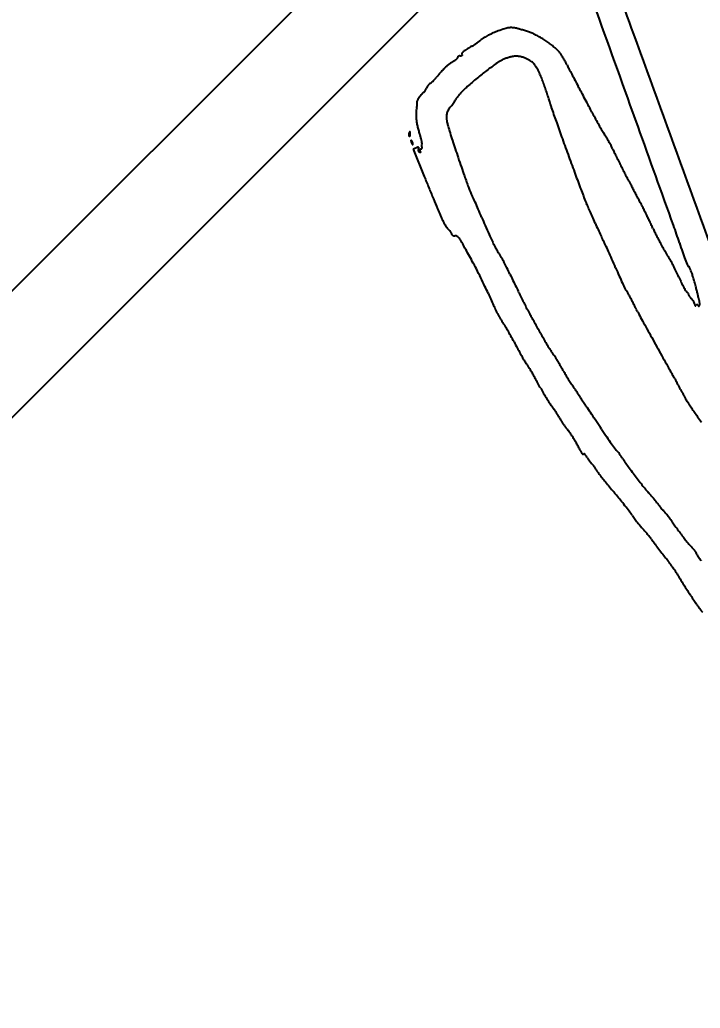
# Model space of a CAD drawing. Header units: metres. Extents: x 26.3 to 44.2, y 14.4 to 19.6.
# Drawn here: x 28.6737 to 28.7425, y 18.9875 to 19.0876 of the extents above; entities that cross this region are included whole.
import ezdxf

# ---------------------------------------------------------------- set-up
doc = ezdxf.new("R2010")
doc.units = ezdxf.units.M
doc.header["$MEASUREMENT"] = 0
doc.layers.add('Dimensions', color=7, linetype='Continuous', plot=False)
doc.layers.add('Frame(Steel)', color=140, linetype='Continuous')
doc.layers.add('Suspensions', color=6, linetype='Continuous')
doc.styles.get("Standard").update_dxf_attribs({"font": 'arial.ttf'})
doc.dimstyles.new('Annotative', dxfattribs={"dimscale": 0, "dimtxt": 0.18, "dimasz": 0.18, "dimexe": 0.18, "dimexo": 0.0625, "dimgap": 0.09, "dimtad": 0, "dimtih": 1, "dimtoh": 1, "dimdec": 4, "dimzin": 0, "dimdsep": 46, "dimtxsty": 'Standard', "dimcen": 0.09, "dimadec": 0, "dimazin": 0, "dimtfac": 1, "dimtdec": 4, "dimtofl": 0, "dimtmove": 0, "dimatfit": 3, "dimfxl": 1, "dimtolj": 1, "dimtzin": 0, "dimarcsym": 0})

# ---------------------------------------------------------------- blocks, each defined once
blk = doc.blocks.new('*D83')
at = {"layer": 'Defpoints', "color": 0, "transparency": 16777216}
for p in [(28.67574575120831, 19.44829767138783), (28.87900149537925, 18.48732803355922), (29.42195853375229, 18.48732803355922)]:
    blk.add_point(p, dxfattribs=at)
at = {"layer": 'Dimensions', "color": 0, "lineweight": -2, "transparency": 16777216}
for p, q in [((28.69137075120831, 19.44829767138783), (29.46695853375229, 19.44829767138783)), ((29.42195853375229, 19.40329767138783), (29.42195853375229, 19.013288636921)), ((29.42195853375229, 18.53232803355922), (29.42195853375229, 18.92233706802605)), ((28.89462649537925, 18.48732803355922), (29.46695853375229, 18.48732803355922))]:
    blk.add_line(p, q, dxfattribs=at)
at = {"layer": 'Dimensions', "color": 0, "transparency": 16777216}
for points in [[(29.41445853375229, 19.40329767138783), (29.42945853375229, 19.40329767138783), (29.42195853375229, 19.44829767138783)], [(29.41445853375229, 18.53232803355922), (29.42945853375229, 18.53232803355922), (29.42195853375229, 18.48732803355922)]]:
    blk.add_solid(points, dxfattribs=at)
at = {"layer": 'Dimensions', "color": 0, "transparency": 16777216, "insert": (29.42195853375229, 18.96781285247351), "char_height": 0.045, "attachment_point": 5}
blk.add_mtext('\\A1;0.9610', dxfattribs=at)
blk = doc.blocks.new('*D59')
at = {"layer": 'Defpoints', "color": 0, "transparency": 16777216}
for p in [(28.72384681228646, 19.11114646949823), (28.37098025623385, 18.75827991344561), (29.33210497554318, 17.79715519413628)]:
    blk.add_point(p, dxfattribs=at)
at = {"layer": 'Dimensions', "color": 0, "lineweight": -2, "transparency": 16777216}
for p, q in [((28.73489535574249, 19.10009792604219), (29.71679133674919, 18.11820194503551)), ((28.38202879968988, 18.74723136998957), (29.36392478069657, 17.76533538898289)), ((29.6531517264424, 18.1182019450355), (29.55401403801696, 18.01906425661007)), ((29.36392478069657, 17.82897499928968), (29.46306246912201, 17.92811268771511))]:
    blk.add_line(p, q, dxfattribs=at)
at = {"layer": 'Dimensions', "color": 0, "transparency": 16777216}
for points in [[(29.64784842558349, 18.1235052458944), (29.65845502730129, 18.11289864417661), (29.68497153159579, 18.1500217501889)], [(29.35862147983767, 17.83427830014858), (29.36922808155547, 17.82367169843078), (29.33210497554318, 17.79715519413628)]]:
    blk.add_solid(points, dxfattribs=at)
at = {"layer": 'Dimensions', "color": 0, "transparency": 16777216, "insert": (29.50853825356949, 17.9735884721626), "char_height": 0.045, "attachment_point": 5}
blk.add_mtext('\\A1;0.4990', dxfattribs=at)

msp = doc.modelspace()

# ---------------------------------------------------------------- linework, layer by layer
at = {"layer": 'Frame(Steel)'}
for p, q in [((28.72384681228646, 19.11114646949823), (28.37098025623384, 18.75827991344561)), ((28.72725515195276, 19.1017452344461), (28.37378983095228, 18.74827991344561))]:
    msp.add_line(p, q, dxfattribs=at)
at = {"layer": 'Suspensions'}
for p, q in [((28.71380462931494, 19.0746522205152), (28.71349389585509, 19.07451186917697)), ((28.71349389585509, 19.07451186917697), (28.71460712213293, 19.07176264463905))]:
    msp.add_line(p, q, dxfattribs=at)
for points in [[(28.73835442569316, 19.14454609343088, -5e-06), (28.74442218712479, 19.12795459666813, -0.000212)], [(28.72279369024451, 19.122009806547, -9e-06), (28.71741797319636, 19.13685679590133, -0.091432)], [(28.77359568516775, 19.04783763945483, -9e-06), (28.77961134467395, 19.03124159069436, -0.061218)], [(28.75111022074858, 19.10964242111334, -0.000128), (28.75902547446381, 19.08792430642326, -0.000139)], [(28.74663431636023, 19.05646787014403, -0.000105), (28.73580975569477, 19.08617856166846, -0.000166), (28.72874273299342, 19.10560850025224, -0.000276)]]:
    msp.add_lwpolyline(points, format="xyb", dxfattribs=at)
for points in [[(28.7131392788248, 19.07627946332916, 0.16338), (28.71311357427764, 19.07625897615977, 0.034154), (28.71308528410127, 19.07620787636256, 0.032473), (28.71305924205262, 19.07614122188239, 0.02576), (28.71303965947347, 19.07606640811409, 0.049364), (28.71303153670798, 19.07598996548653, 0.059701), (28.71303959915579, 19.07591831847753, 0.070517), (28.71306164174569, 19.0758618430126, 0.156651), (28.71309515016955, 19.07583080638184, 0.281567), (28.71313163253544, 19.07583493045549, 0.118528), (28.71316366470199, 19.07587508705167, 0.069269), (28.71318623866697, 19.07594830910512, 0.035865), (28.71319476842027, 19.07604385923706, 0.021914), (28.71319219576308, 19.07614104682862, 0.040274), (28.71318031065877, 19.07621925580047, 0.056204), (28.71316205075261, 19.07627029121898, 0.38326)], [(28.71331895168488, 19.0753916978075, 0.174857), (28.71328038285485, 19.07541236911204, 0.447206), (28.71325890161298, 19.07539444779682, 0.078554), (28.71326879049567, 19.07531400350426, 0.017491), (28.71331171740603, 19.07518185581163, 0.017491), (28.71336377638437, 19.07505303191988, 0.078554), (28.71340790965525, 19.07498505156538, 0.447206), (28.71343588484075, 19.0749851309171, 0.174857), (28.71345214301994, 19.07502575762197, 0.057986), (28.71344465857143, 19.07511752273851, 0.037979), (28.71341600257304, 19.07521981250829, 0.037979), (28.7133722037446, 19.07531659073913, 0.057986)]]:
    msp.add_lwpolyline(points, format="xyb", close=True, dxfattribs=at)
for centre, radius, start, end in [((20.41593858599011, 16.08924547838687), 8.840421544583476, 19.75167721215358, 19.83166211710635), ((28.72339975050163, 19.08519813295344), 0.001635879805882219, 85.49343273478455, 98.1765264498339), ((28.7233043340647, 19.08398748472468), 0.002850282305147252, 77.12470224956938, 85.49349828010196), ((28.72442332028286, 19.0796147541817), 0.007257237149672572, 117.3872722980321, 121.3391434508875), ((28.72497359206044, 19.07855262210666), 0.008453449327291574, 113.6618554191646, 117.3873571881209), ((28.72505252951453, 19.07837243008907), 0.008650173206337841, 109.9999391402143, 113.6617445504333), ((28.72736111757935, 19.07202963037452), 0.01540003891404129, 107.4501718436261, 109.9999580076779), ((28.72354968436968, 19.0841547090704), 0.002690020956021598, 98.17674827879762, 107.4501625414763), ((28.72251240447943, 19.08052296786408), 0.006404157590699208, 74.17028165801896, 77.12451759719312), ((28.71987919051076, 19.07123557795621), 0.01605762469347521, 72.68355529220604, 74.1704744988332), ((28.71967516852762, 19.07058103291414), 0.01674322966670359, 71.20826530348548, 72.68372583284581), ((28.72185766052416, 19.07699514345276), 0.009967974297631436, 69.03237428799672, 71.20817343971991), ((28.72392048717172, 19.0823780448213), 0.004203351073083343, 63.52839528834502, 69.03254448307558), ((28.72087083927455, 19.07625376700747), 0.01104492479830825, 60.85264767612592, 63.52846816963601), ((28.72057302496405, 19.07571989607494), 0.01165624429792659, 58.20486690024285, 60.85227251989103), ((28.72468168442706, 19.07531276299816), 0.01097646974303045, 119.4135432816235, 120.5466153853891), ((28.72076362636538, 19.08226239979364), 0.00299846055765167, 116.4384228785555, 119.4139692807711), ((28.71882946855252, 19.0861522078219), 0.001345681813637849, 296.4379631653566, 303.6749930981574), ((28.71449967628512, 19.09265053878877), 0.00915435688907045, 303.6752053855855, 305.4323179228481), ((28.71383494137252, 19.09358483935893), 0.01030099984083624, 305.4321755636167, 307.2273302134848), ((28.71371425458044, 19.09374366763384), 0.01050047846784104, 307.2273741624261, 308.9968618554814), ((28.72220582485438, 19.08325628237235), 0.002993668979862702, 121.3391001023696, 128.9969238332626), ((28.72284891108932, 19.07939120563066), 0.007336733734327038, 54.45995264182431, 58.20492980170321), ((28.72203032961666, 19.07824534505043), 0.008744949660920227, 51.45968490145697, 54.45974972972655), ((28.72131411424159, 19.07734613543269), 0.009894533236183006, 48.72534336733919, 51.46005571550741), ((28.71802196812795, 19.08387966896318), 3.30398587794173e-05, 160.5968228890854, 231.7162264315267), ((28.71805320936184, 19.08386866642368), 6.616191442560255e-05, 117.9595597803613, 160.5977890836418), ((28.71797561780896, 19.08382094392522), 4.177312240634035e-05, 327.3977990935652, 51.71722039560387), ((28.71817201521337, 19.08364485510871), 0.0003195516045443691, 101.6213366710059, 117.9604812139003), ((28.71834051678023, 19.0828254456305), 0.001156106845355986, 95.34475154798447, 101.6205080824529), ((28.71811112020601, 19.08527738004679), 0.001306535063262492, 275.3450031229721, 281.4890760957458), ((28.71833406510303, 19.0841805004638), 0.0001872275779460789, 281.4890759043373, 307.2594985662555), ((28.71847227373693, 19.08418014578328), 6.847545112329644e-05, 168.3891258510212, 231.7165320857167), ((28.71865578976287, 19.08414244793913), 0.0002558234140412975, 144.530544770219, 168.3910749415654), ((28.71837126212496, 19.08405216526917), 9.456551841254491e-05, 14.5364376710336, 51.71717987723758), ((28.7184217327042, 19.08406525293994), 4.242564409796715e-05, 307.2582192166986, 14.535336997346), ((28.7189605427865, 19.0839253023712), 0.0006300247008450605, 130.1797739134726, 144.5296276866816), ((28.71958857379176, 19.08318161113033), 0.001603420614780995, 123.0369731947227, 130.1801305048986), ((28.72375285534203, 19.07677817681862), 0.009241824362561329, 121.667898899145, 123.0367933842007), ((28.72523294659668, 19.07437874025771), 0.01206103807059326, 120.5468471700455, 121.6680020399141), ((28.72414831384537, 19.08063130648924), 0.003332845748860382, 103.3413524129279, 108.7254774090072), ((28.72394195575307, 19.08150149728947), 0.002438521595702003, 95.10369551654301, 103.3415708071697), ((28.72390973726151, 19.08186214190255), 0.002076440709615725, 85.81037376674348, 95.10346545702062), ((28.72390630843093, 19.08181523688405), 0.002123470887067983, 76.62936227631418, 85.8105653802694), ((28.72377679300222, 19.08127040996092), 0.002683480371165694, 68.92568392714236, 76.62906389503128), ((28.72205345277991, 19.07818851060009), 0.008773722192543892, 45.96611432267333, 48.72511659174005), ((28.72682840170123, 19.08312725402309), 0.001904128041569075, 37.39456780112688, 45.96637169430105), ((28.72585952483007, 19.08238666208226), 0.003123635652879692, 32.39903448954874, 37.39420615100755), ((28.71966533473074, 19.07845579709008), 0.01045982612019519, 30.3685681634647, 32.39930662425846), ((28.71914817271045, 19.08023267848004), 0.003526707427321571, 130.2750623644009, 134.6885835436991), ((28.7213913167549, 19.07758537252017), 0.006996566797483348, 127.6318366526055, 130.2753466783441), ((28.72137931412158, 19.07760087365766), 0.006976962032582324, 124.9863881230973, 127.6315022171012), ((28.71934498237416, 19.08050766086576), 0.003429016495838213, 120.4861806876625, 124.9863003275086), ((28.71629921431291, 19.08568119545889), 0.00257449608175088, 300.486254165153, 305.4681395025985), ((28.717132071745, 19.08451217649928), 0.001139136604211924, 305.4687654028642, 314.633036108926), ((28.71753851093278, 19.08410051101412), 0.0005606374383953264, 314.6320596692827, 327.3976337189605), ((28.74365392227469, 19.05271683589685), 0.03745467896125875, 126.3884304457619, 127.3326595495874), ((28.74121979367037, 19.05602011533011), 0.03335143182780494, 125.4568945537817, 126.388747976561), ((28.7250926332262, 19.07866553795255), 0.005550344263878533, 121.9469881379729, 125.4566532116964), ((28.72356771563156, 19.08111095217507), 0.00266843094280249, 115.6676147888264, 121.9470355026588), ((28.72495717639349, 19.0782197309306), 0.005876196753033988, 112.1877017622635, 115.6678090882739), ((28.72500828169472, 19.07809440648288), 0.00601154064453593, 108.7256314926459, 112.1876375050799), ((28.72326830145249, 19.07995085864631), 0.004097615912062698, 64.73166175042068, 68.9257029356776), ((28.7232613999823, 19.07993621608284), 0.004113803403296109, 60.55012004746168, 64.73178947621278), ((28.72353380208503, 19.08041872691044), 0.003559709906297976, 56.32629814420613, 60.54966487673582), ((28.72515132739792, 19.08284650801597), 0.0006424321968501458, 41.32548343055662, 56.32674703099597), ((28.72450076029334, 19.08227445861758), 0.001508733571519536, 35.16696397049382, 41.32546508083616), ((28.7207347328516, 19.07962106411932), 0.006115626782281608, 32.99051605578132, 35.16700269487134), ((28.72015222154796, 19.07924295810034), 0.006810093181197008, 30.83709227436222, 32.99020432107388), ((28.7188399276107, 19.07797208964192), 0.01141652346383705, 28.36418163646513, 30.36879524677663), ((28.72150561703054, 19.07941134140142), 0.008387110037963892, 25.83779607396589, 28.36375011637693), ((28.74654876009629, 19.09153816134357), 0.01943767705060677, 205.8380728015894, 207.126755892596), ((28.72266677164614, 19.07638239677781), 0.008720633933898382, 139.745328789603, 141.7492549031429), ((28.72790895762206, 19.07194378797499), 0.01558953209228325, 138.4480622319738, 139.7452248284744), ((28.72758708954398, 19.07222910155179), 0.01515941246202033, 137.1441041012915, 138.4481419699106), ((28.72123870355515, 19.07811930963303), 0.006499357271504112, 134.6886548359895, 137.1442579718632), ((28.73721184710761, 19.06090909711915), 0.02703273570653613, 128.3026126273508, 129.6462978523429), ((28.74286229374649, 19.05375487260869), 0.03614923040322526, 127.3327591385416, 128.3024271249231), ((28.72120207352075, 19.0798696871002), 0.005587400086741035, 28.33981690653065, 30.83735565562943), ((28.72296699776536, 19.08082156632474), 0.00358214906829964, 23.43651878472068, 28.34005994735207), ((28.70680068139188, 19.07381362402953), 0.02120205373034055, 22.12012533515166, 23.43630951210318), ((28.8023920643363, 19.12014740061267), 0.08218290157005227, 207.1266705676627, 207.5683058895042), ((28.81043802841824, 19.12434809414349), 0.09125942976904479, 207.5683229767657, 208.0072081113397), ((28.71601142145743, 19.08023237537628), 0.001267528159280767, 150.0873454534775, 157.8550525371997), ((28.71599083722274, 19.080244236795), 0.001243770977251447, 142.2093690341387, 150.08810046024), ((28.71581635645811, 19.08037950846441), 0.001022995160323689, 133.8358578815796, 142.2083159525608), ((28.71528115532521, 19.0809369183327), 0.0002502429271657051, 110.0005385183992, 133.8368106729114), ((28.71508182537254, 19.08148456573021), 0.00033255215006951, 290.0000158896997, 310.5906253531208), ((28.71312237110934, 19.08377147086878), 0.00334409596053783, 310.5904753108867, 314.3716536417241), ((28.71280640526989, 19.0840943922603), 0.003795884224704039, 314.3722003072003, 318.327508183886), ((28.71220216995712, 19.08463225876568), 0.004604834588030867, 318.3272048063238, 321.7491128187247), ((28.72550215881482, 19.07355108531295), 0.009809812138121663, 131.7963135342987, 134.5010071218138), ((28.74136955919443, 19.0558021071077), 0.03361738702800277, 130.7153119523072, 131.7963607023975), ((28.74336225691641, 19.05348678953246), 0.0366721439211108, 129.6463387375366, 130.7154702277358), ((28.70435232021191, 19.07281844768488), 0.0238449401116498, 20.7890403613302, 22.12012094405935), ((28.7051840532685, 19.07313414704564), 0.02295530762571205, 19.41960850988207, 20.78919051975071), ((28.79630317932709, 19.1168300739993), 0.07524960198398103, 208.0071365570907, 208.51431796939), ((28.6523215902857, 19.03860784377932), 0.08860830988929794, 28.05802183342257, 28.51432481852463), ((28.71745300807832, 19.07743363766754), 0.00409217552244695, 142.292497845424, 145.4529618719887), ((28.71665755728666, 19.07804861093838), 0.003086723342748044, 138.3882393680185, 142.2926835511214), ((28.7164554690752, 19.07822813124381), 0.002816413918337108, 134.8321940930832, 138.3886014128497), ((28.71460870821985, 19.08008573998284), 0.0001970178268353632, 110.0001465344103, 134.8319108256093), ((28.71448957222474, 19.08041305904609), 0.0001513083916656621, 290.0003781674359, 319.4677710191706), ((28.71372032962451, 19.08107080659368), 0.001163418076616123, 319.4676360743288, 326.021402966654), ((28.71350055306114, 19.08121894002235), 0.001428456282202857, 326.0210143321634, 332.4167710616439), ((28.71319490888721, 19.08137860834091), 0.001773292958028723, 332.4169055154783, 337.8553166353517), ((28.72360348773374, 19.07537119540196), 0.007176544332988393, 140.137271990292, 142.9091066454115), ((28.72435093507856, 19.07474701005692), 0.008150343530488217, 137.3644905138008, 140.1370126176825), ((28.72409831694727, 19.07497960494185), 0.007806954100422002, 134.5010585318494, 137.3645525770904), ((28.69428550825239, 19.06929187184097), 0.03451131741329574, 18.52114073079792, 19.41976313148757), ((28.69658257938441, 19.07006145230206), 0.03208875887543641, 17.57201650525055, 18.52105837244435), ((28.58747804590573, 19.00404589529793), 0.162087650731202, 27.7675687300459, 28.05794358523983), ((28.71169182283288, 19.07929426536666), 0.002227620125604701, 344.7566148471071, 349.7107820560483), ((28.71388373524504, 19.07927514759836), 4.037338664719709e-05, 165.6514120124337, 245.0012783015377), ((28.71472235251103, 19.07906059803596), 0.0009060005774760768, 157.2939813727702, 165.649502470883), ((28.7138421437536, 19.07918595450368), 5.804033344448554e-05, 5.16120523432307, 64.99904966040911), ((28.71262901366525, 19.07912412324438), 0.001275110284214364, 349.71112971895, 357.2343415477458), ((28.71516500269234, 19.0788754103927), 0.001385827260429717, 149.8326424601845, 157.2951856572257), ((28.71297353583373, 19.07910747708194), 0.0009301862066536263, 357.2345385800665, 5.16248580234935), ((28.71641026091416, 19.07815156309566), 0.002826182406871857, 145.4530289147843, 149.8319561754407), ((28.71545505148273, 19.08047917937606), 0.002463120085452431, 317.2246915305606, 321.8943388047292), ((28.71370457013601, 19.08185206496901), 0.004687754841003978, 321.8938235535936, 324.7786282768593), ((28.71374874634773, 19.08182089982837), 0.004633691883874046, 324.7784016724973, 327.6705390906606), ((28.71581005071354, 19.08051629478339), 0.002194230875505637, 327.6709484012677, 332.7293441774483), ((28.71891570480514, 19.07891536127615), 0.001299774767206215, 142.9089168450352, 152.7293573551147), ((28.69960317909766, 19.07101801166973), 0.02892031628459214, 16.66447088613047, 17.57203128963763), ((28.72394538442084, 19.07830458278111), 0.003510926709935293, 12.37680312355999, 16.66431900721714), ((28.73017280245715, 19.07967113481877), 0.002864667369881266, 192.3769646809141, 199.1457527547356), ((28.59072866403231, 19.00575677230172), 0.1584142846984984, 27.47624919237965, 27.7677699613171), ((28.66983808241873, 19.04689708457632), 0.0692468838650267, 26.93498256481998, 27.47608290112061), ((28.71922867512054, 19.07798006159879), 0.005454561374491127, 178.3654643745576, 182.1780321756333), ((28.71869938280694, 19.07799517143604), 0.004925053432742777, 174.4794201723171, 178.3655350019214), ((28.71522769667584, 19.0783307172717), 0.001437189387128528, 164.7567383437637, 174.4794954563964), ((28.72001538798898, 19.07783549493961), 0.003157132250017917, 178.3452448499925, 182.7752610720884), ((28.71787290788273, 19.07789739108425), 0.001013758241970686, 168.0148334473052, 178.3453649686656), ((28.71778348298807, 19.07791637335673), 0.0009223408560371832, 157.2099023791045, 168.0147496168776), ((28.7188566109288, 19.07746549804643), 0.00208633919047608, 151.3401735098271, 157.210102743256), ((28.71893811887376, 19.07742092324421), 0.002179239446844508, 145.5429642050258, 151.3396023419864), ((28.71825060141297, 19.07789269008126), 0.00134542639384448, 137.2241108142167, 145.5432399999112), ((29.1222485934097, 19.21579001978812), 0.41789692719599, 199.145719502147, 199.3423585691829), ((28.75324542198915, 19.08927612047823), 0.02430933975581052, 206.9350351703587, 208.3875783231114), ((28.71800216468943, 19.07793343204379), 0.004227164880843496, 182.1782662023921, 186.7938484528877), ((28.71839629135146, 19.07798036405293), 0.004624076002847708, 186.7935798186172, 191.2930121741179), ((28.72301887757237, 19.07890346280955), 0.009337929488505687, 191.293019106701, 193.9525698034132), ((28.72032371248119, 19.07785044239505), 0.003465818853093973, 182.7752827805188, 187.1159503094124), ((28.71943602448523, 19.0777396125818), 0.00257123893743954, 187.1156967659583, 192.5451747680205), ((28.72161075269594, 19.07822355870815), 0.004799163227770817, 192.5454222956849, 196.6111626093433), ((28.78409243670042, 19.09686338686403), 0.07000195480693763, 196.6111419201994, 197.1852444300868), ((28.95873888977849, 19.15839348034117), 0.2446058832218413, 199.3422450346881, 199.7378147036362), ((28.7644793693174, 19.09534709910958), 0.03707877020963792, 208.3875146250503, 209.4461039189858), ((28.76250207183141, 19.09423084168424), 0.03480814562868234, 209.4460890461646, 210.5156788926206), ((10.10302273937521, 12.38616035613177), 19.79802496329192, 19.72104615296213, 19.75175669059744), ((28.72302953615111, 19.07890610056695), 0.009348909605258176, 193.9525082148888, 196.611371454808), ((28.71855421088836, 19.07757100736512), 0.004678683693845469, 196.6116814066166, 201.0746875764407), ((28.71039487762316, 19.07442674891517), 0.004065518987555872, 16.62738221291454, 21.07435162561407), ((28.78671430949537, 19.09767410116228), 0.07274630802877645, 197.1851307759514, 197.8392176189619), ((28.7429789975956, 19.08272370611203), 0.01214618197386974, 210.5158061771782, 212.8616426469682), ((28.72120784252686, 19.06865994691451), 0.01377239275148542, 30.97149928575224, 32.86175877975396), ((28.71171603318433, 19.07482128471087), 0.002686711346558581, 10.56197335799828, 16.62749228567897), ((28.7145074835568, 19.07485621004713), 0.0001967874374175306, 161.4242486283391, 182.8973016001751), ((28.71448613218185, 19.07485513126269), 0.0001754088269716686, 182.8978957898782, 205.8044831946526), ((28.71453011655671, 19.07484860609835), 0.0002206636330441251, 141.7181553763887, 161.4247987597739), ((28.7142429148149, 19.07507527946904), 0.0001452129274076132, 321.7172781080611, 4.730786759631609), ((28.71214874085267, 19.07490196408126), 0.002246546505803236, 4.731041638614071, 10.56203512560563), ((28.803513542733, 19.10308035965573), 0.09039402369586864, 197.839174163572, 198.3949421354295), ((29.10761394900953, 19.21180847758671), 0.4027733425533383, 199.7376981823817, 200.0099675985395), ((28.71466555908219, 19.06473344974636), 0.0214025207110392, 29.61274466377596, 30.97132627368373), ((28.71573254391615, 19.06533985803022), 0.02017525234531171, 28.24050496984352, 29.6128370787181), ((28.7271135955996, 19.0714526826571), 0.007256469030295386, 25.29730038900617, 28.24053735950227), ((28.71468687256449, 19.0726989750256), 0.002143250124005302, 109.6866942116369, 114.3077746237065), ((28.71399339009859, 19.07463722022584), 8.467965236625667e-05, 61.65235550545258, 109.6879731818055), ((28.71414125868623, 19.07438144788058), 0.0001540252768706065, 170.0537323454421, 202.1537744467411), ((28.71474747112455, 19.07427515515526), 0.0007694858067198626, 160.3104092357867, 170.0546707265241), ((28.71410251623837, 19.07436567485559), 0.0001121950774697278, 202.154259086431, 241.6047971407569), ((28.71322360490628, 19.07482047135315), 0.0008490128824597394, 340.3100648776274, 349.1956232201159), ((28.71401116804769, 19.07467017356984), 4.723665097241514e-05, 349.1952988097241, 61.65132921964663), ((28.71421871351988, 19.07458061009702), 0.0003565287964477391, 241.6040216284159, 258.2819682060187), ((28.71421325464686, 19.07441284285004), 7.589244590956413e-05, 161.9241552734395, 208.3348166699542), ((28.71424240858911, 19.07440332445056), 0.000106560870581807, 124.5876501780882, 161.9226093115447), ((28.71432295422456, 19.07508319700737), 0.0008698120778460697, 258.282291103223, 264.0590030176629), ((28.71431398319171, 19.07446715433368), 0.0001903301014083407, 208.3336956583679, 231.7178096921877), ((28.71439584878136, 19.07418079691652), 0.0003768614366183874, 109.9996485266188, 124.5875887994416), ((28.71375256008588, 19.07375584285508), 0.0007158486466446909, 45.08937836406658, 51.71642322570926), ((28.71423602012672, 19.07424780168174), 2.990560242441858e-05, 264.0593998074149, 330.0137824689678), ((28.71424044294713, 19.07424524994127), 2.479945713953169e-05, 330.0130665988652, 45.08986283856544), ((28.71413297007066, 19.07490304758809), 0.0003917420041463151, 290.0004706919012, 303.2971744248572), ((28.71446217550939, 19.07484354529585), 0.0001487976117271571, 205.8036005211923, 231.7172594127523), ((28.71427049192792, 19.07469367358314), 0.0001412430317973086, 303.2959461313154, 331.756971995938), ((28.71431445022585, 19.07465637525544), 8.964605755939902e-05, 14.9954970180474, 51.71785210082759), ((28.71433144869174, 19.07466092910521), 7.20481772886061e-05, 331.7575223793979, 14.99506962409211), ((28.9101448509963, 19.1385416566138), 0.2027672388490842, 198.3950054776537, 198.6594826784833), ((29.20507764527764, 19.24730150849946), 0.5064985918112423, 200.0099616096925, 200.22585204304), ((28.76472584202546, 19.08922988809204), 0.03434533518874024, 205.2975207651466, 205.9426695383662), ((28.84312647733706, 19.12737087519378), 0.1215313117807472, 205.9424594860311, 206.1943316313667), ((28.97688279716849, 19.16107857308536), 0.2732077532092592, 198.6594741136221, 198.8710100715131), ((28.85329849431082, 19.13237479847162), 0.1328675006235771, 206.194300808279, 206.4436519423306), ((28.82336090192402, 19.11748507551154), 0.09943154261835169, 206.4435831677231, 206.7534385545348), ((28.95531812624953, 19.15370757874857), 0.2504181373864154, 198.871021935205, 199.0846205393842), ((28.7864921899933, 19.09529731803966), 0.07177336329903469, 199.0847830803557, 199.6263417803352), ((29.00986356693817, 19.17537679665747), 0.2984560467502244, 200.225871032221, 200.5467271878683), ((28.87635638379737, 19.14420044815262), 0.1587799396834437, 206.753265245427, 206.9411953601084), ((28.88333078046857, 19.14774577328608), 0.1666037200263197, 206.9414112666189, 207.1226950751897), ((29.11588309552866, 19.23424936744967), 0.432925330645398, 202.0442617537569, 202.2065233742261), ((28.74811340239829, 19.08161119885392), 0.03102730587533999, 199.6260592411301, 200.6131448270506), ((28.86734069478821, 19.13955527964631), 0.1486380019464084, 207.1227089801152, 207.3017009589213), ((28.75777773771616, 19.08300149443281), 0.02534010178445335, 207.3016867648213, 207.9642533132307), ((28.79082249563628, 19.10054587799792), 0.06275348736450148, 207.9647456243676, 208.2248683516582), ((29.00168212845464, 19.21372342049823), 0.3020669656265532, 208.2244904735716, 208.305621293973), ((29.12273179078246, 19.2370445863089), 0.4403224838042534, 202.2064521086248, 202.3666510820524), ((28.7361081100252, 19.07709564174075), 0.01820087609163406, 200.6133784353628, 202.0851721864369), ((28.74927986843515, 19.08244015492151), 0.03241562338974665, 202.0851511026749, 202.7853033501507), ((28.71955639324031, 19.06995452493173), 0.0001762695826503453, 202.7847041301119, 230.9676664937847), ((28.7193219815324, 19.06966538216481), 0.0001959566771310992, 24.23453640680725, 50.96807117021908), ((29.28520707259863, 19.27857853747252), 0.5925047594088624, 200.546636580464, 200.6848339838996), ((29.03285043634015, 19.23050936004826), 0.337467971020558, 208.3055600319167, 208.3866908523183), ((28.99675488063671, 19.21100350108656), 0.2964391070908247, 208.3867079775498, 208.4760893890586), ((29.07885758640884, 19.21899194883861), 0.3928794281710664, 202.3668043624108, 202.5240239567323), ((28.59132901464051, 19.0120499629082), 0.1405588296525095, 23.96858150318853, 24.23466298369503), ((28.67359444148146, 19.04862281534501), 0.05053008985968715, 23.11354013305008, 23.96861837885201), ((28.73324209508274, 19.07017529937951), 0.002507093267919984, 200.6848010487466, 207.2713142001623), ((28.72653581908438, 19.06671814845448), 0.00503784081298418, 24.49478909216846, 27.27166503705602), ((28.63547474299319, 19.02523001251394), 0.1051047434465784, 24.18912749166107, 24.49439922436665), ((28.68832086038748, 19.04370390294146), 0.05444648735101784, 27.97781288900258, 28.47628538473862), ((28.67084753315875, 19.03442229577396), 0.0742319718267416, 27.58239605611162, 27.97750736018747), ((28.77285410343385, 19.09209072551765), 0.0616060485083726, 202.5239516759686, 203.1420570466985), ((28.72407668431416, 19.07124302736408), 0.008560189723039673, 203.1418461988374, 206.5380913811073), ((28.63633489044502, 19.03271991335848), 0.09104152571462841, 22.56324271794031, 23.1135103269911), ((28.63784215120296, 19.02629298628572), 0.102509645239432, 23.81670128947493, 24.18935271101354), ((28.67624246580443, 19.03724024154528), 0.06814541972241263, 27.18341776004247, 27.58265434785361), ((28.71914650156683, 19.05927439050368), 0.0199141020444802, 26.18514100228187, 27.18299799275028), ((28.70497583637602, 19.0523059390307), 0.03570546258960704, 25.63743013526936, 26.18540592629676), ((28.72395972654164, 19.07118466110744), 0.008429477294772563, 206.5383580571587, 209.9740139790096), ((28.72303190819096, 19.07064951476923), 0.007358389765985095, 209.9738042814555, 213.3993784054537), ((28.77471793465017, 19.09021918663825), 0.05881184712429526, 202.5633364490582, 203.4835017236358), ((28.6070128046412, 19.01268559643256), 0.136208453344849, 23.51528233169653, 23.81642877549785), ((28.79133973588025, 19.09289197305753), 0.06481264114886345, 203.5155084206866, 204.1485105831012), ((28.63781171178442, 19.0200723336612), 0.1102039521533023, 25.40090512876272, 25.63742202262744), ((28.63028276055023, 19.01649764408504), 0.1185384294667646, 25.16670618529077, 25.4007020675132), ((28.66393598921437, 19.03230971406417), 0.08135561950650037, 24.85642958456105, 25.16674333676965), ((28.68573510395985, 19.04743662500604), 0.05746265227468051, 17.8367689435253, 19.72107008052487), ((28.71788830674268, 19.0672580247417), 0.00119731514663815, 213.399784609499, 226.5132930212975), ((28.71551656691455, 19.0647576047098), 0.002249023511784266, 41.33083584522369, 46.51269967433007), ((28.71602234655508, 19.06520241384916), 0.001575474541690071, 34.56488476623153, 41.33115402334318), ((28.71628532061427, 19.06538358909014), 0.001256131741937253, 27.69353759290778, 34.56490880561689), ((28.71729481360483, 19.06591343707315), 0.0001160374550256304, 348.2836692059662, 27.69460835301545), ((28.71746991830185, 19.06587712015444), 6.279367624809514e-05, 168.2815014576622, 221.0259122867752), ((28.71755253459773, 19.06594901054613), 0.0001723093406561379, 221.0277981586271, 245.9125628485154), ((28.78039053311228, 19.09268355702546), 0.06499662639975198, 203.4833370892751, 204.3370402554796), ((28.77400283200239, 19.08979445028972), 0.05798594432171569, 204.3370616042855, 205.1884729710243), ((28.77679389727922, 19.08637039694424), 0.048871738552332, 204.1483793710529, 204.9305783158087), ((28.7630325455586, 19.07821730616341), 0.02785809067517155, 204.8565502607148, 205.7162121047299), ((28.76248185229304, 19.07795204758047), 0.02724684179992369, 205.7161441394695, 206.5902443133434), ((28.71762535095618, 19.06611187538315), 0.000350711070408416, 245.9116310353987, 262.5774950725704), ((28.71767200194189, 19.06647001846417), 0.0007118797026760246, 262.5780324081962, 272.3916100323091), ((28.71771808010295, 19.06536668433372), 0.0003924161817507541, 69.7457206648132, 92.3911150017724), ((28.71764850898569, 19.06517813979268), 0.0005933867873403681, 53.13367000268163, 69.74595939479916), ((28.71752713218754, 19.06501629162088), 0.0007956914037574206, 38.95740868655526, 53.13330043266182), ((28.7171327767875, 19.06469742285069), 0.001302833863127598, 29.15953957503159, 38.95779002357493), ((28.64775177303641, 19.02598566562033), 0.08075296809441539, 28.94475020938961, 29.15972391107493), ((27.64701847500111, 18.4725320605105), 1.224334196869015, 28.91514087070883, 28.94470549277364), ((28.73174434608331, 19.06991952134037), 0.01128698894889778, 205.188573009212, 208.0516087597568), ((28.77762616598095, 19.08675724656338), 0.04978952056321424, 204.9305609261392, 205.5752513367521), ((28.7349224073674, 19.0663197102958), 0.002447109466887418, 205.5752795074813, 211.33847818681), ((28.73088249047434, 19.06385968524229), 0.002282864292735636, 24.79935650233262, 31.33846763946548), ((28.65527650100194, 19.02892613538089), 0.08556922902321065, 24.31995818371353, 24.7991793851319), ((28.75990178688362, 19.07666074282585), 0.02436167187996928, 206.5905520860912, 207.440588373069), ((28.741344967497, 19.06702509122593), 0.00345231207391825, 207.4402026184039, 211.0346450770741), ((28.73291955543539, 19.06195563356194), 0.006380641165829442, 29.27862553638099, 31.03482139502906), ((28.71915779065134, 19.05423955150979), 0.02215796959004063, 28.58371613020323, 29.27882639580062), ((28.71737431848775, 19.0532677908668), 0.0241890017671809, 27.89601766032488, 28.58379413289953), ((28.79051923171489, 19.08115322512973), 0.05261242461965643, 197.8366716212169, 198.8941150239835), ((27.61223659904559, 18.45332005482801), 1.264069320589069, 28.8811973492071, 28.91511645043123), ((27.33310436285077, 18.29934448712918), 1.582853386550299, 28.85273298139334, 28.8813808710007), ((28.74112570300051, 19.07491854973974), 0.02191714146639669, 208.0516735057827, 209.1579318247611), ((28.73413849585791, 19.07102018615566), 0.01391599765563705, 209.1576608781482, 210.7124152999988), ((28.73828708453429, 19.07348475087976), 0.01874143725011151, 210.7126702506102, 211.6800464467404), ((28.66640365899184, 19.03395487855558), 0.07335850001760261, 23.65282809449335, 24.31997826668848), ((28.72291100208779, 19.05619892278862), 0.01792430707235981, 27.0346938525595, 27.89573077590445), ((28.74483278359575, 19.0673853324317), 0.006686671477591857, 207.0345305789604, 209.3954915396221), ((28.74827429761222, 19.06932421596469), 0.01063677123317413, 209.395711240185, 211.0632181815122), ((28.74779718337867, 19.06903688994844), 0.01007982040260576, 211.0635595225255, 212.7471084246556), ((28.76582549506371, 19.07270149810014), 0.02651238018328357, 198.8941051456601, 200.6599261269603), ((28.68965683651128, 19.04674223736672), 0.03403512385626133, 27.3822700266728, 28.85268873569505), ((28.72256946030478, 19.06378490430893), 0.0002717124303735012, 211.6793200070124, 231.7166965250165), ((28.72225111565991, 19.06338155607254), 0.0002421290945944098, 27.72038210552515, 51.71851534200319), ((28.6683076487798, 19.03503747480035), 0.06117885498468958, 27.23797449718612, 27.71925833760963), ((28.69533586063923, 19.04895061308672), 0.03077984754583094, 26.11657435500396, 27.23818758013498), ((28.63602439443171, 19.02064908206125), 0.1065239027071726, 23.14842242516672, 23.65285365344531), ((28.74248186782457, 19.06561831625105), 0.003760071549777345, 212.7467614847064, 216.2614674030022), ((28.73785251645663, 19.06222251160644), 0.001981216047284792, 28.19706778605095, 36.26144193522089), ((28.72151541954856, 19.05346360080322), 0.02051818596799706, 26.74709380174079, 28.197345215228), ((28.80964630514954, 19.08922502292544), 0.07334495719149456, 200.6599529631098, 201.2035742995906), ((28.66845648997168, 19.03576123299967), 0.0579105746436918, 26.39482292280718, 27.38236686645721), ((28.67534860410575, 19.03915163323484), 0.05303991110956702, 25.37050556092778, 26.11672315629598), ((29.01810679778823, 19.20168863002358), 0.326303541004212, 205.3704442109619, 205.4980991945155), ((28.81249695739657, 19.09609745497159), 0.08540062009857763, 203.1484878591963, 203.764988959739), ((28.71982201468484, 19.05261017352475), 0.02241448714449604, 25.18864676521586, 26.7470679478028), ((28.71667050839435, 19.05112799685846), 0.02589713549992415, 23.79009475095415, 25.18855278056482), ((28.74131207379446, 19.06271501705167), 4.865724178978313e-05, 201.2036378714211, 290.0795726044943), ((28.74134555121497, 19.06262343575137), 4.885107707602876e-05, 31.38953844370488, 110.0800601358806), ((28.73912500560004, 19.06126860223895), 0.002650080915900771, 26.88301096381266, 31.38885797003346), ((28.73889342328162, 19.06115118834622), 0.002909727584098432, 21.56437488868541, 26.88321830326927), ((28.73630449213556, 19.06012800960224), 0.005693512637067078, 18.34580327554807, 21.56446853958066), ((28.7283513061897, 19.05749072315087), 0.01407256070445659, 16.77464813679484, 18.34567380331666), ((28.67045247901571, 19.03675176607113), 0.0556823179200221, 25.40022947174478, 26.39487795918957), ((28.99691494889861, 19.19158055133423), 0.3028244500217816, 205.497937255167, 205.6329260960897), ((28.77819711502521, 19.08099446406442), 0.04792289976980545, 203.7650026538834, 204.7151904169941), ((28.84381245230536, 19.11119526653759), 0.1201548937642336, 204.7152079084853, 205.0417936306523), ((28.75614627133347, 19.06853077052119), 0.01724440354058877, 203.79021380277, 205.8257647302844), ((28.75077351753269, 19.06593045921328), 0.01127547547099668, 205.8255846696619, 208.6242297894535), ((28.7112697725588, 19.05234162723421), 0.03191330003712713, 15.92298956145934, 16.774859288105), ((28.71059146268718, 19.05214804097339), 0.03261869348609494, 15.07467632323369, 15.92310835041271), ((28.7004923574257, 19.05101590653197), 0.02242784456720182, 23.43844674485179, 25.40020632125399), ((28.79432860516885, 19.09169715821557), 0.07984730211595639, 203.4383822768795, 203.921499574131), ((28.97087813395479, 19.17908881206245), 0.2739460968718017, 205.6331928420616, 205.7617645578009), ((28.75351297360901, 19.07418918521879), 0.03259252916662114, 205.761608146746, 206.377880065828), ((28.73516016662126, 19.06043335342695), 0.0002295377838127321, 205.0420163954803, 231.6071079422861), ((28.73484889578244, 19.06004053805103), 0.0002716542499398716, 31.96161396641419, 51.60569536299625), ((28.72633221057393, 19.05472635410422), 0.01031030345985704, 30.53568891339351, 31.96302291834517), ((28.72746957972682, 19.05539735273626), 0.008989755184183726, 28.57095627894428, 30.53523668469682), ((28.75204162242686, 19.06662258987547), 0.01272016743642833, 208.6243942204706, 210.6778200086264), ((28.7413790512192, 19.06029720090741), 0.000322547892518639, 210.6779716070205, 239.690360506247), ((28.74080104758542, 19.05930847080868), 0.0008227360935979883, 53.16671184041017, 59.68956418653378), ((28.74113550566203, 19.05975499558953), 0.0002648413143471069, 37.98600914955837, 53.16845619214209), ((28.74135221091483, 19.05983129529156), 2.661668935690803e-05, 110.0004199361954, 205.073079082841), ((28.74218331030487, 19.06022012880386), 0.0009441774210830464, 205.0727598325168, 212.4297600159195), ((28.74133495659964, 19.05987870050739), 2.383096550266877e-05, 290.0000453574659, 4.187486839671572), ((28.74128967224039, 19.05987538634539), 6.92364372232697e-05, 4.186355831332217, 37.98389791713614), ((28.72496796416195, 19.05602033414608), 0.01772982351327126, 13.7354769130626, 15.07457863271382), ((28.64824429984168, 19.03726670030289), 0.09671222312896721, 13.51413408599018, 13.73552490916464), ((28.66261728949398, 19.04072100518709), 0.08192996843733812, 13.26347234256731, 13.51419857369043), ((28.79208468259134, 19.09070192643193), 0.0773925771173361, 203.9215979383997, 204.4161743394162), ((28.8333143712401, 19.11376431608521), 0.1216680816316967, 206.3777813651054, 206.5120826569112), ((28.94544552452622, 19.16970279087051), 0.2469777320831957, 206.5125842780959, 206.591652450687), ((28.94524925904221, 19.16960346104462), 0.2467577647775729, 206.5914275522412, 206.6704957248322), ((28.83216560799182, 19.11280126923287), 0.1202097457116634, 206.6705025898668, 206.8059497968661), ((28.72364809454239, 19.05331626252687), 0.01334115558779446, 27.1099351137498, 28.57118687306066), ((28.53230700037744, 18.95536012256657), 0.2282988715976245, 27.01690567783888, 27.10995401865556), ((28.4597111866277, 18.91834491666989), 0.3097867703355701, 26.94268281558209, 27.01670896013864), ((28.74263851549107, 19.06050933291187), 0.001483483250453404, 212.4294451505191, 218.9859599909741), ((28.74405281061111, 19.06165407992403), 0.003303009674498593, 218.986595292675, 222.5906610684378), ((28.73997180692751, 19.0579026571912), 0.002240253226209422, 36.88997634436044, 42.5901890785088), ((28.7401284687938, 19.05802026543726), 0.002044358766329312, 30.78425295418099, 36.88939261455167), ((28.74042585298292, 19.05819741303804), 0.001698210491576005, 24.48383267926916, 30.7847803820052), ((28.74170471723953, 19.05877978617026), 0.0002929872879891421, 1.364082465506724, 24.48439079247671), ((28.66783482446075, 19.0419513504911), 0.0765693322382389, 13.03508272527213, 13.26311985248001), ((28.73607019411353, 19.0577486566384), 0.006529196936515947, 11.65086856032769, 13.03580528457902), ((28.74153924246807, 19.05887637257503), 0.0009450915349950076, 4.805530510482124, 11.64965334383817), ((28.74155843626444, 19.05886241237381), 0.0009262898859722715, 352.089757014475, 358.5661225964157), ((28.74141591370849, 19.05886598282453), 0.001068857158038739, 358.5659643362269, 4.806681993659022), ((28.78478206096305, 19.08738685268543), 0.06937272695726628, 204.4161956612257, 204.8951876805274), ((28.73048368254918, 19.06218790489879), 0.009512048144491471, 204.8950636943811, 206.9691142906819), ((28.7273513546466, 19.06059408182206), 0.005997542477134814, 206.9695521158311, 209.6022919622303), ((28.73678835276039, 19.06461027474047), 0.0133491226289132, 206.8057815523638, 207.9810222802811), ((28.7437362900112, 19.06830169876925), 0.02121680611246188, 207.9812409235726, 208.8117969074056), ((28.74275774459582, 19.06776342838405), 0.0200999864602049, 208.8116767924161, 209.6497957189107), ((28.73172567743424, 19.06148367547119), 0.007405822348172104, 209.6499428449077, 211.4157638262074), ((28.48229047986742, 18.92981969209139), 0.2844590197011202, 26.86824056555108, 26.94295425938927), ((28.66251447744249, 19.02112754435451), 0.08242483153997915, 26.67995313694695, 26.86788325162837), ((28.7466359055658, 19.06339934281158), 0.01172037340589595, 206.6799497456838, 208.351123422355), ((28.95406134968635, 19.17532586264277), 0.2474169171016384, 208.3512399618786, 208.5334405023451), ((28.74245641746303, 19.05879768204844), 0.0004589259307231605, 181.3636106724719, 192.057319763404), ((28.74206028069623, 19.05871306629949), 5.385289659654688e-05, 192.0573364612196, 243.7395181356517), ((28.74205405032125, 19.0587004360958), 3.976958674408651e-05, 243.7381938471085, 307.1400492580318), ((28.7419009038991, 19.05890262678101), 0.0002934128397436723, 307.1413759983553, 321.7174469293961), ((28.74229936113886, 19.05858814088505), 0.0002141987742550015, 122.2346140480893, 141.7173857526303), ((28.74223304554602, 19.05869330494426), 8.987163642797816e-05, 84.9713809415006, 122.2338110291819), ((28.74223412897554, 19.05870559700833), 7.753191783765192e-05, 44.07980429084615, 84.97272526156488), ((28.74217665904016, 19.05864994578001), 0.000157530997114416, 20.00006650921191, 44.07934794998484), ((28.74259416402981, 19.05880190284773), 0.000286767738890183, 199.999527666117, 213.2434673982133), ((28.74240943324619, 19.05868082127529), 6.589173392130773e-05, 213.2457385694671, 252.6936071084806), ((28.74240101894839, 19.05865380699104), 3.759735380126361e-05, 252.6892110567186, 309.4698467079212), ((28.74235483160815, 19.0587098866412), 0.0001102485585133531, 309.4732130709485, 335.0007894849431), ((28.74222692721128, 19.05876953494255), 0.0002513777708431495, 334.999209777529, 352.0885907690355), ((28.73045854924469, 19.06235928357671), 0.009571139474672084, 209.6017982328441, 211.456765883004), ((28.73003604281731, 19.06210089154085), 0.009075883863671938, 211.4572069397921, 213.3302788586012), ((28.72530307607018, 19.05898831679856), 0.00341116006145722, 213.3300684163046, 217.2187035349691), ((28.72050524669953, 19.05534409547833), 0.002613747879812137, 30.92671261879784, 37.2187289247153), ((28.71793335939896, 19.05305961062698), 0.008755641239195035, 29.62214928252762, 31.41569974890775), ((28.65090727999074, 19.01494912549837), 0.08585884738248638, 29.28690828118381, 29.62220294367648), ((28.64401798171557, 19.01108478975133), 0.0937579309636648, 28.92817383174194, 29.28707430122823), ((28.94792822504556, 19.17199094724248), 0.2404357367908901, 208.5333852098466, 208.7566094962406), ((28.69477937558895, 19.03993110590853), 0.03260342430147654, 29.93493290000187, 30.92683124168745), ((28.69293925135626, 19.03887150596336), 0.03472681998656477, 28.83599136985923, 29.93491599880446), ((28.63353971228676, 19.0052942674662), 0.1057297427887557, 28.59996751803366, 28.92792833610489), ((28.75736813953424, 19.07280772051061), 0.03530764848243617, 208.6001012932358, 209.6023126800388), ((29.01772198725223, 19.21029133121829), 0.3200478505400928, 208.7565686381625, 208.9367065318555), ((28.68673539890747, 19.03545593182623), 0.04180876406190602, 27.8797258205075, 28.83587224161856), ((28.85070018052392, 19.12219703989486), 0.1436864365217166, 207.8799004416126, 208.1533157717365), ((28.75879025145635, 19.07361548175348), 0.03694315467909397, 209.6020609231015, 210.5708121934058), ((28.75530083926043, 19.07155427619632), 0.03289043141921223, 210.5708549135457, 211.528834767628), ((29.37217563076143, 19.40625444880731), 0.7250650462868072, 208.9365549904128, 209.0192900924356), ((28.81397283001621, 19.1025425840686), 0.1020307537264693, 208.1533477973957, 208.5067478853321), ((28.82386683553075, 19.10791661223651), 0.1132900398356525, 208.5069757103122, 208.7737447392437), ((28.73205232598049, 19.05729148348848), 0.005615523068247768, 211.5289502296248, 215.0709224753934), ((28.6986466879145, 19.03383897030454), 0.03520061380479647, 34.62601972441113, 35.07086359790428), ((28.69502652025506, 19.03133930458988), 0.03959992540485412, 34.21858572478249, 34.62584369689177), ((29.40375219421604, 19.42377214899805), 0.7611752827758035, 209.0193312393409, 209.0990869612036), ((28.72784591829721, 19.05518595213677), 0.003743067897021204, 208.7737614997622, 211.915206922983), ((28.73052328540419, 19.05685339002384), 0.00689721496575544, 211.9147666192327, 213.166094009207), ((28.73999479807276, 19.06304343293998), 0.01821208056521453, 213.166253870986, 213.7724418046016), ((28.7407659760609, 19.0635592781824), 0.01913988000122684, 213.7727492565982, 214.3736660150562), ((28.69850384350103, 19.03370400194498), 0.03539474163674431, 33.81197136220377, 34.21877096952271), ((28.72197851202593, 19.04942603590388), 0.007141557494805793, 32.47922511168471, 33.81190992205994), ((28.72384939891588, 19.05061699029729), 0.004923768027413298, 30.34033967595868, 32.47901445202857), ((28.68371784995485, 19.0271276163627), 0.05142421866860959, 29.95851582886071, 30.3407929152454), ((28.67994461631919, 19.02495325353017), 0.05577911770780802, 29.54510687454157, 29.95809440625392), ((29.33126292040487, 19.38342763697016), 0.6782152052227766, 209.0991598322168, 209.1779988217169), ((28.73469394255689, 19.05940571771892), 0.01178313782857981, 214.3734642304467, 215.2377096719872), ((28.72031775945976, 19.04925027900343), 0.005818213708924703, 33.43529270831617, 35.23755159722919), ((28.71551567086211, 19.04607950405902), 0.01157267881363545, 32.35846928222094, 33.43585118373366), ((28.7155618656214, 19.04610881345038), 0.01151797054144586, 31.28000152184209, 32.35830013555098), ((28.72067681743395, 19.04921636315663), 0.005533022988045233, 29.41354664037775, 31.27951435527676), ((28.70423305163319, 19.03994545285219), 0.02441018409813871, 28.86414944946429, 29.41395869491935), ((28.67281777900253, 19.02091346220621), 0.06397129226954247, 29.17261970269569, 29.54527112423435), ((28.74202847023395, 19.05955059727046), 0.01529375669092254, 209.1725554790639, 210.8847506986353), ((28.83987529403881, 19.10904767010239), 0.1154131391607545, 209.1778782937791, 209.4700866109555), ((29.05182614311231, 19.22881760660654), 0.3588633396395856, 209.470079742667, 209.5404389576987), ((28.97294946534722, 19.18411708743644), 0.2682009620576681, 209.5403047692484, 209.6278527160859), ((28.43611941141325, 18.89215648445413), 0.3305580295128694, 28.78249749201695, 28.86431586168576), ((28.42189160474446, 18.88434038826497), 0.3467913853655815, 28.69035895634562, 28.78249056483967), ((28.35459634980534, 18.84751129624645), 0.4235053564262182, 28.61114853648739, 28.6904458921692), ((28.75207760808436, 19.06556131553004), 0.02700332139380317, 210.8848696673897, 212.0035035831548), ((28.75138258194061, 19.06512692718849), 0.02618371504245997, 212.0034503105327, 213.1285011998455), ((28.73870263558543, 19.05685196317489), 0.01104251069815291, 213.1284138933927, 215.2730469102032), ((28.98105905776624, 19.18872992045036), 0.2775306843059731, 209.6279832576312, 209.6990300219515), ((28.75110794484716, 19.05757325959134), 0.01280519626146739, 209.6989478752803, 210.3626603296861), ((28.73653553529383, 19.04903642271763), 0.004083637446016578, 28.43363451927251, 30.36285243801888), ((28.70049290619276, 19.02952074104859), 0.04507062249643031, 28.10217694011803, 28.43380468048488), ((28.74427483758441, 19.06006928419021), 0.02037550830719193, 208.6111644082983, 210.3368806711705), ((28.70825299315696, 19.03531388419145), 0.02625453436333776, 34.46798038534742, 35.27309736704796), ((28.70700203846548, 19.0344551807273), 0.02777185413156831, 33.69605211290854, 34.46793793590835), ((28.70952179601906, 19.0361355518405), 0.02474318690177458, 32.93143534174101, 33.69575820679707), ((28.69738918535268, 19.02786363490286), 0.04858901471100206, 27.74069548223524, 28.1018877772456), ((28.69036921071259, 19.02417149380566), 0.05652072006355367, 27.41842275422755, 27.74088318854118), ((28.77895848664732, 19.07012806879733), 0.04327941318092904, 207.4185539483394, 207.8473550618562), ((28.77887880680132, 19.07008588140638), 0.04318925417100517, 207.8472462375197, 208.27673489798), ((28.74759921101108, 19.06201485289606), 0.02422735153661815, 210.3370645412404, 211.8526304083858), ((28.74546995725915, 19.06069189911793), 0.02172057507329825, 211.8525157000849, 213.3788526993823), ((28.72665758035544, 19.04723450417676), 0.004326971586906043, 30.15414650785689, 32.93170990114158), ((28.73520854976485, 19.05220216742854), 0.00556225265084738, 210.1544790925661, 212.1235719893959), ((28.7448220147484, 19.05823799477749), 0.01691346054986675, 212.1229962269137, 212.9824288910343), ((28.74587588043923, 19.05892194025682), 0.01816981014803725, 212.9824725336971, 213.8325088206749), ((28.74107664566287, 19.05570523058132), 0.01239227818592575, 213.8326732865016, 214.9650578577083), ((28.77483434284465, 19.06791044747682), 0.03859684723625896, 208.2769540141641, 208.6963586520188), ((28.74602810453099, 19.05214184872931), 0.00575711410335723, 208.6961549552062, 210.4056001306101), ((28.74436716194529, 19.05116718620548), 0.00383131626669933, 210.405921771421, 213.2772068229908), ((28.79366517246676, 19.08352187809425), 0.06279842513759477, 213.2772205589636, 213.6507887105449), ((28.73152084059755, 19.05150153024054), 0.005016062636793151, 213.3787930144033, 217.9109858333321), ((28.72140907376467, 19.04362658939568), 0.007800431493553869, 35.42737534815728, 37.91116473416211), ((28.71846030212245, 19.04152890420163), 0.01141920716649822, 33.56064285943317, 35.42729807809296), ((28.71912294015774, 19.0419684799109), 0.01062402418783081, 31.6716377291625, 33.56075138547718), ((28.71534679099677, 19.03771232354932), 0.01900469817488801, 33.92514007682158, 34.96516592734405), ((28.45242502933502, 18.86086831114369), 0.335866903997915, 33.79685628723718, 33.92519881993027), ((28.79465757744434, 19.08418215035798), 0.06399040962535198, 213.6505287403631, 214.0855177760915), ((28.80904999430991, 19.09392146465962), 0.08136843903815326, 214.0856461097756, 214.448901047696), ((28.78539699039531, 19.07769608699152), 0.05268521267447542, 214.4487589045903, 215.0686977268888), ((28.72515172634621, 19.04568780768697), 0.003540263744957659, 27.38510741728661, 31.67170688920956), ((28.73888002327391, 19.05279922107239), 0.01192060094229845, 207.3845382428298, 208.3988960997842), ((28.73376314472328, 19.05003276148037), 0.006103750870195978, 208.3997128614558, 210.0736365890742), ((28.74386541048894, 19.05588241622514), 0.01777740643393852, 210.0730362831196, 210.565320863579), ((28.72856859052641, 19.0468483943018), 1.209604889054929e-05, 210.5644966168834, 289.999117929201), ((28.72857707725922, 19.04682507719959), 1.271749357147024e-05, 36.69289595393725, 110.0008459560114), ((28.72592261490311, 19.04484708240212), 0.003323100223532191, 35.24834312826357, 36.6919484962409), ((28.45108408184663, 18.85997187327674), 0.3374798950456536, 33.64497600890127, 33.79669521088848), ((28.36973683777923, 18.80583265213694), 0.4351959601678915, 33.51962927685351, 33.64499242992498), ((28.81525644059492, 19.09865736357288), 0.08916756295706577, 215.0687318743608, 215.4867614180973), ((28.72699539351756, 19.04560519287083), 0.002009484816228984, 32.35799558785895, 35.24852897952113), ((28.72545410125228, 19.04462870451557), 0.003834070071443265, 30.57490217012574, 32.35722334717553), ((28.73021403007659, 19.04744092892534), 0.001694539929664745, 210.5755980956619, 215.4230148016027), ((28.73198848694277, 19.04870305518973), 0.003872075205419228, 215.4231637339433, 218.0368838735627), ((28.73207226838061, 19.04876858346284), 0.00397843912669755, 218.0367039836087, 220.6357583006287), ((28.73074660859266, 19.04763090974061), 0.002231534615427741, 220.6355641846008, 224.6426518175251), ((28.72831798849689, 19.04523240678292), 0.001181823263226182, 34.96689237653383, 44.64229349986496), ((28.71954312912775, 19.03909558574303), 0.01188970491285385, 33.19135797757558, 34.967491583376), ((28.7970919661099, 19.08890334253966), 0.0774066358805824, 213.5195692001016, 214.2094083021072), ((28.7185601347772, 19.03845257550129), 0.01306432828379565, 31.29387868019393, 33.19124236574137), ((28.71686201970901, 19.03742038615687), 0.01505153980420736, 29.58753673450188, 31.29377352442219), ((28.65462690796549, 19.00208354376024), 0.08661900143505497, 29.29847034259241, 29.58769928402829), ((28.77369982183874, 19.07300048666922), 0.04912071644286624, 214.2094514769747, 215.1793486423705), ((28.67776496438871, 19.01506740143228), 0.0600869412992692, 28.91786187287224, 29.29830549938915), ((28.66957955371028, 19.01054539540986), 0.0694383843128562, 28.64198806439409, 28.91792440519524), ((28.7288235885231, 19.04290264363491), 0.001933960949651219, 24.98662828109653, 28.64178907436941), ((28.7901224650289, 19.08457668401861), 0.06921329105170565, 215.179456593598, 215.758601100165), ((28.73468017383805, 19.04465130404688), 0.0008913793514412979, 215.7583954770093, 228.7622527634297), ((28.7334550332508, 19.04325368039243), 0.0009672011117348661, 39.42287132418753, 48.76286795707721), ((28.72937400883688, 19.03989882286551), 0.006250176532134531, 37.06925686111868, 39.42242641995294), ((28.7307976710577, 19.0438226147548), 0.0002439620781136802, 204.9870851450459, 221.0158643398207), ((28.73069363150264, 19.04373212753455), 0.0001060774668300973, 221.0173203413984, 250.8813547044774), ((28.73068144437939, 19.04369695951136), 6.885763596970308e-05, 250.878434111256, 289.8676537119775), ((28.7306741774949, 19.04371706170545), 9.023299121948166e-05, 289.8693407576599, 321.7176615986213), ((28.73077688236938, 19.04363600205456), 4.060644566562669e-05, 56.18657397804429, 141.7180812212772), ((28.73047019642291, 19.04317812555988), 0.00059170276587237, 43.95840293634767, 56.18585407359622), ((28.7300444836948, 19.04276760578116), 0.001183106025554187, 35.05582423389311, 43.95877427336257), ((28.72882315033238, 19.04191068263169), 0.00267507535024757, 30.21689954404964, 35.05515301798305), ((28.73519142161314, 19.04561968430285), 0.004694563209666399, 210.2175770318686, 213.1681466496595), ((28.73461862896746, 19.045245323038), 0.004010284193849631, 213.1682554987929, 216.4888864923778), ((28.73425923597786, 19.0449794903902), 0.003563260349292094, 216.4888387985819, 219.6586975408736), ((28.72871605304256, 19.03940177422781), 0.007074775328829054, 34.68305824300904, 37.06922664269297), ((28.72865518933112, 19.03935964103376), 0.007148799630542203, 32.3155556943961, 34.68316225818812), ((28.74165517330641, 19.0475828070994), 0.008233659324421504, 212.3154174678238, 214.9582400356556), ((28.77303447218705, 19.06952090510064), 0.04652126230698308, 214.9583844686106, 215.6919971238729), ((28.73180439692189, 19.04294442302253), 0.0003745719071084229, 219.657726034339, 236.2517768340971), ((28.73137121448454, 19.04229605665232), 0.0004051882958714531, 43.74021354880796, 56.25330974188524), ((28.73099481769091, 19.0419358808503), 0.0009261500550233671, 36.99354481667634, 43.73920551195539), ((28.7309536720615, 19.04190486590013), 0.000977675677615961, 30.36155974560452, 36.99432939172659), ((28.73125113855542, 19.04207912713527), 0.0006329246181213258, 21.17364414166208, 30.36102525772208), ((28.73243813412522, 19.04253890081978), 0.0006400052007233752, 201.1733513860437, 213.8808925247746), ((28.74125682991621, 19.04846063563272), 0.01126245024170315, 213.8812519977719, 215.4543402153074), ((28.74142529538083, 19.04858061165247), 0.01146927107713112, 215.4543939907858, 217.2962990529715), ((28.77765495796386, 19.07283999185869), 0.05221030666578168, 215.6919163980972, 216.4321752950644), ((28.77517071237466, 19.07100627401876), 0.04912258950521305, 216.4321567372373, 217.2070219068449), ((28.74424193070765, 19.05072605575216), 0.01500994402853037, 217.2963916401249, 218.8018738881229), ((28.770431302733, 19.07178400791194), 0.04861530902035498, 218.8016407378616, 219.3642841623265), ((28.84750868504988, 19.13501621224832), 0.1483110187073849, 219.3644491189878, 219.6094457788618), ((28.77076851205084, 19.06766399438623), 0.0435953658954094, 217.2070456799977, 218.0634990053358), ((28.7676980429413, 19.06525940941088), 0.03969539032721425, 218.0632867344816, 218.9820769324843), ((28.85604773675981, 19.14208242976247), 0.1593946478071492, 219.6093704776495, 219.8516169432141), ((28.81707987140605, 19.10955614969215), 0.1086358709755512, 219.8516334853391, 220.1745522849802), ((28.76479436439013, 19.06290961708099), 0.03596003584336718, 218.982147072303, 219.853267908834), ((28.74031037847557, 19.04247173698362), 0.004066893804063109, 219.8532875261823, 224.1820417956837), ((28.7145661989858, 19.02300342885738), 0.02552979719999203, 38.76778938951182, 40.17449770236175), ((28.70002693964414, 19.0113270094791), 0.04417728581646516, 37.83479637997264, 38.76779569937457), ((28.73376741808582, 19.03611298461053), 0.005056924607331826, 41.28959649836435, 44.18196306314871), ((28.72829294717806, 19.03130537211671), 0.01234273064439281, 39.80427777270151, 41.28936359146409), ((28.72793765072666, 19.03100933659307), 0.01280519426358899, 38.32916812572784, 39.80417030784393), ((28.73213249130519, 19.0343256399883), 0.00745780651948154, 36.11838483154365, 38.32947495058184), ((28.70123661520573, 19.01226654998322), 0.04264560330301584, 36.89579305983457, 37.83475104092054), ((28.72132275175522, 19.02734534997504), 0.01752941150015654, 35.07151257880446, 36.89577166982714), ((28.74525034134776, 19.04389774070186), 0.008781131309425377, 216.1181264467823, 217.9018226393132), ((28.7465318342338, 19.0448954538949), 0.01040521740073047, 217.9019648379595, 219.4725321597769), ((28.74569667943254, 19.04420770942207), 0.009323332008796583, 219.4726831950507, 221.0542507862951), ((28.74028064962035, 19.03949059332693), 0.002141092582239046, 221.0537982390429, 225.7692629232061), ((28.73764810501181, 19.03678639027217), 0.001632898048027576, 38.77956333861341, 45.76931389980966), ((28.7252674748308, 19.02683924084489), 0.01751451589403298, 37.5537917890525, 38.7799097725343), ((28.75031957239885, 19.04770307750422), 0.01790013376354764, 215.0713858471976, 216.6394322729168), ((28.74969208027709, 19.04723647078923), 0.01711816945170757, 216.6396483358959, 218.2610918423546), ((28.72406768677286, 19.02591672827519), 0.01902796256317602, 36.22820159056029, 37.55401113867809), ((28.72156805700081, 19.02408551215169), 0.02212659153085689, 35.04398813052256, 36.22793758621679), ((28.76463271310655, 19.05428905281636), 0.03047396430450153, 215.0440570798499, 216.0020369339321), ((28.74824551240939, 19.04609555961058), 0.01527582396034588, 218.2608713248102, 219.8341887146648), ((28.73810435351497, 19.03763600406988), 0.002069492763982474, 219.8341146632923, 226.7052568988391), ((28.73501706627792, 19.03435924358537), 0.002432562517437255, 41.11741400343595, 46.70539510689422), ((28.72709284238296, 19.02744223681739), 0.01295103707251327, 39.49811071115707, 41.11749167266404), ((28.78739898647289, 19.07083075748549), 0.05861523642106769, 216.001880538312, 216.5890464020761), ((28.78682080499314, 19.07040133576397), 0.05789503033048226, 216.5888892772652, 217.1774302306904), ((28.72583843113567, 19.02640829190852), 0.01457664146809279, 37.87401754479679, 39.49798193917286), ((28.72669643813807, 19.02707560676774), 0.01348968004398528, 36.15288703635654, 37.87401989606123), ((28.76272702581715, 19.05340063581638), 0.03113330061524788, 216.1530283453221, 217.0193364055235), ((28.76201359479262, 19.05158703360681), 0.02676023237716312, 217.1774264951357, 218.2254735883277), ((28.75904709096025, 19.04925052072434), 0.02298406534740151, 218.2255359003663, 219.2983342403814), ((28.81400113708633, 19.09206522944415), 0.09535156349129677, 217.0191647673832, 217.3952539265196), ((28.81963116020964, 19.09636883094279), 0.1024380397818826, 217.3951929240206, 217.7673859805337), ((28.75615604668693, 19.04688430359548), 0.01924814237065389, 219.2981841286179, 220.5236145824134), ((28.75517877019437, 19.04604893353573), 0.01796248593146287, 220.5236140082231, 221.6374351926756), ((28.74287430177421, 19.03511012346202), 0.001498661681580698, 221.6372347154017, 228.5060871784988), ((28.74131473003487, 19.03334697605053), 0.0008552611728949061, 39.05237644586207, 48.50585691326444), ((28.74049866131866, 19.03268487034357), 0.00190614276304582, 33.86045104909982, 39.0530809676022), ((28.79402905719471, 19.07653305141953), 0.07005091536375031, 217.7673315466192, 218.2621371296858), ((28.72047047506693, 19.01851876705765), 0.02363217913408931, 36.85700138173775, 38.26233464763411), ((28.74044231384111, 19.03264708096133), 0.001973988731367708, 28.71640463139212, 33.86001429858806), ((28.74114654361674, 19.03303290741685), 0.001170993320085632, 21.11058487170464, 28.71598384226458), ((28.74322304178727, 19.03383460699514), 0.001054892316260029, 201.110830913265, 210.8200905095548), ((28.74623738909728, 19.03563297321977), 0.004564936587081628, 210.8203246320041, 214.0916914460013), ((28.74672110690647, 19.03596032026256), 0.005149007647560407, 214.091209987292, 217.3190407628859), ((28.71923641469812, 19.01759368136226), 0.02517447889006535, 35.51670708175926, 36.85695467784623), ((28.72150585724294, 19.01921346306815), 0.02238627835227123, 34.18515686598649, 35.51669579948486), ((28.73669030582046, 19.02952705916302), 0.004030414357032648, 29.44718304248023, 34.1850981201581), ((28.74897863544645, 19.0364645448636), 0.01008099070563965, 209.4473278868428, 211.3336915323238), ((28.78653474545264, 19.05932905183629), 0.05404969637107843, 211.3334881362994, 211.8773386546083), ((28.79208583153117, 19.06278148605553), 0.06058681031032011, 211.8775256624554, 212.4245847262425), ((28.78799258198856, 19.06018111487472), 0.05573741632271569, 212.4243663652979, 213.0067194149152), ((28.8150703166547, 19.07777026365736), 0.08802645269015619, 213.006799731182, 213.3762425974779), ((28.82268565277181, 19.08278693357509), 0.09714568079440658, 213.3761491395911, 213.7192360110288), ((28.81398753759031, 19.07698195682251), 0.08668838846858445, 213.7193267212282, 214.0612676796349), ((28.75601999604629, 19.03779205156993), 0.01671636158388227, 214.0611189546374, 215.2187130395748), ((28.75108413746492, 19.03430777390783), 0.01067459936067053, 215.2187234685256, 216.7991451987107), ((28.76018749645909, 19.04111765115275), 0.02204322166351779, 216.7989504855589, 217.7177406835617)]:
    msp.add_arc(centre, radius, start, end, dxfattribs=at)

# ---------------------------------------------------------------- dimensions: what is measured, and where the dimension line sits
at = {"layer": 'Dimensions'}
dim = msp.add_linear_dim(base=(29.42195853375229, 18.48732803355922), p1=(28.67574575120829, 19.44829767138782), p2=(28.87900149537923, 18.48732803355922), angle=90, dimstyle='Annotative', dxfattribs=at)
dim.commit()
dim.dimension.update_dxf_attribs({"geometry": '*D83', "text_midpoint": (29.42195853375229, 18.96781285247351)})
dim = msp.add_aligned_dim(p1=(28.72384681228646, 19.11114646949823), p2=(28.37098025623385, 18.75827991344561), distance=1.3592356131792889, dimstyle='Annotative', dxfattribs=at)
dim.commit()
dim.dimension.update_dxf_attribs({"geometry": '*D59', "text_midpoint": (29.50853825356949, 17.9735884721626)})

doc.saveas('drawing.dxf')
